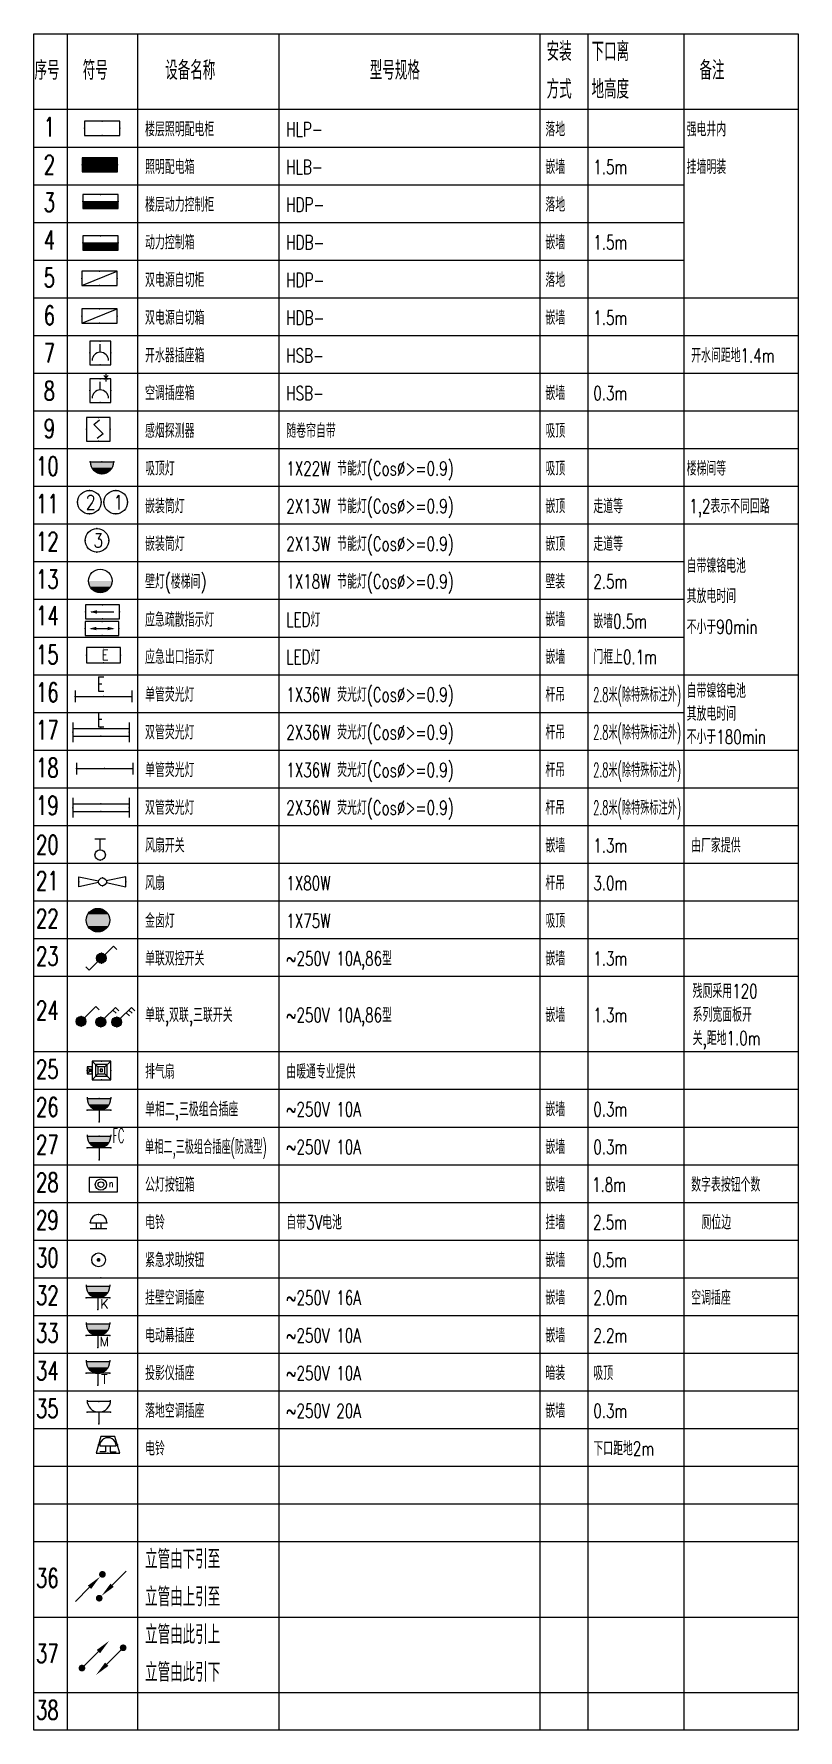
# Model space of a CAD drawing. Extents: x -336391 to 664021, y -458009 to -178412.
# Drawn here: x 67085 to 83319, y -351266 to -315266 of the extents above; entities that cross this region are included whole.
import ezdxf
from ezdxf.enums import TextEntityAlignment as Align

# ---------------------------------------------------------------- set-up
doc = ezdxf.new("R2010")
doc.units = 0
doc.header["$LTSCALE"] = 1000
doc.header["$MEASUREMENT"] = 0
doc.linetypes.add('HIDDEN2', pattern=[0.1875, 0.125, -0.0625])
doc.layers.get('0').update_dxf_attribs({"linetype": 'CONTINUOUS'})
for name, color, linetype in [('EQUIP-动力', 3, 'CONTINUOUS'), ('EQUIP-消防', 3, 'CONTINUOUS'), ('EQUIP-照明', 3, 'CONTINUOUS'), ('EQUIP-箱柜', 3, 'CONTINUOUS'), ('LWIRE', 4, 'CONTINUOUS'), ('电气-设备标注', 4, 'CONTINUOUS')]:
    doc.layers.add(name, color=color, linetype=linetype)
doc.styles.add('_TCH_LABEL', font='COMPLEX', dxfattribs={"bigfont": 'GBCBIG'})
doc.styles.add('_TEL_DIM', font='SIMPLEX', dxfattribs={"width": 0.8, "height": 3.5, "bigfont": 'HZTXT'})
doc.styles.add('cyq', font='SIMPLEX.shx', dxfattribs={"width": 0.7, "height": 300, "bigfont": 'china3.shx'})
doc.styles.add('HZ', font='tjromans.shx', dxfattribs={"width": 0.75, "bigfont": 'tjhztxt.shx'})
doc.styles.add('JIAO', font='tjromans.shx', dxfattribs={"width": 0.75, "bigfont": 'tjhztxt.shx'})
doc.styles.get("Standard").update_dxf_attribs({"font": 'simplex.shx', "bigfont": 'hztxt.shx'})

# ---------------------------------------------------------------- blocks, each defined once
blk = doc.blocks.new('$equip$00001178')
blk.add_circle((0, 0), 0.5)
for points in [[(-0.433, 0.25), (0.433, 0.25), (-0.5, 0), (0.5, 0)], [(-0.433, -0.25), (0.433, -0.25), (-0.5, 0), (0.5, 0)], [(-0.25, 0.433), (0.25, 0.433), (-0.433, 0.25), (0.433, 0.25)], [(0, 0.5), (0, 0.5), (-0.25, 0.433), (0.25, 0.433)], [(-0.25, -0.433), (0.25, -0.433), (-0.433, -0.25), (0.433, -0.25)], [(0, -0.5), (0, -0.5), (-0.25, -0.433), (0.25, -0.433)]]:
    blk.add_solid(points)
at = {"flags": 9}
blk.add_attdef('A', (0, 0), '', height=0.00002, dxfattribs=at)
blk = doc.blocks.new('$equip$00001238')
for p, q in [((0.497, 0.95), (-0.497, 0.95)), ((0.5, 0.5), (-0.5, 0.5)), ((0, 0.5), (0, 0))]:
    blk.add_line(p, q)
blk.add_arc((0, 1), 0.5, 180, 0)
for p in [(0, 0.95), (-0.5, 0.5), (0, 0), (0.5, 0.5)]:
    blk.add_point(p)
at = {"flags": 9}
blk.add_attdef('A', (0, 0), '', height=0.00002, dxfattribs=at)
blk = doc.blocks.new('$equip$00001243')
for p, q in [((-0.5, 1.05), (-0.5, 1)), ((-0.5, 1), (0.5, 1)), ((0.5, 1.05), (0.5, 1)), ((0.5, 0.5), (-0.5, 0.5)), ((0, 0.5), (0, 0))]:
    blk.add_line(p, q)
blk.add_arc((0, 1), 0.5, 180, 0)
for points in [[(0.433, 0.75), (-0.433, 0.75), (0.5, 1), (-0.5, 1)], [(0.25, 0.567), (-0.25, 0.567), (0.433, 0.75), (-0.433, 0.75)], [(0, 0.5), (0, 0.5), (0.25, 0.567), (-0.25, 0.567)]]:
    blk.add_solid(points)
at = {"layer": 'EQUIP-照明'}
for p in [(-0.5, 0.5), (0, 0), (0.5, 0.5)]:
    blk.add_point(p, dxfattribs=at)
at = {"layer": 'EQUIP-照明', "style": '_TCH_LABEL', "flags": 8}
blk.add_attdef('$TEXT$', text='', height=0.4, dxfattribs=at).set_placement((0.272, 0.25), align=Align.MIDDLE_CENTER)
at = {"layer": 'EQUIP-照明', "style": '_TCH_LABEL', "flags": 9}
blk.add_attdef('A', (0, 0), '', height=0.00002, dxfattribs=at)
blk = doc.blocks.new('$equip$00001251')
for p, q in [((-0.45, 1), (-0.45, 0)), ((0.45, 1), (-0.45, 1)), ((0, 0.525), (0, 0.875)), ((0.45, 0), (0.45, 1)), ((-0.45, 0), (0.45, 0))]:
    blk.add_line(p, q)
blk.add_arc((0, 0.175), 0.35, 0, 180)
at = {"layer": 'EQUIP-照明'}
for p in [(0, 1), (-0.45, 0.5), (0, 0), (0.45, 0.5)]:
    blk.add_point(p, dxfattribs=at)
at = {"layer": 'EQUIP-照明', "style": '_TCH_LABEL', "flags": 9}
blk.add_attdef('A', (0, 0), '', height=0.00002, dxfattribs=at)
blk = doc.blocks.new('$equip$00001700')
for p, q in [((-0.5, 0.5), (-0.5, -0.5)), ((0.5, 0.5), (-0.5, 0.5)), ((-0.2, 0.2), (0.05, 0.4)), ((0, 0), (-0.2, 0.2)), ((0, 0), (0.2, -0.2)), ((0.5, -0.5), (0.5, 0.5)), ((-0.5, -0.5), (0.5, -0.5)), ((0.2, -0.2), (-0.05, -0.4))]:
    blk.add_line(p, q)
for p in [(-0.5, 0), (0, 0.5), (0.5, 0), (0, -0.5)]:
    blk.add_point(p)
at = {"flags": 1}
for tag, height, p in [('A', 0.00002, (0, 0)), ('B', 0.4, (0.75, -0.204))]:
    blk.add_attdef(tag, text='', height=height, dxfattribs=at).set_placement(p, align=Align.MIDDLE_CENTER)
blk = doc.blocks.new('$equip$00001151')
blk.add_circle((0, 0.5), 0.5)
for points in [[(0.433, 0.25), (-0.433, 0.25), (0.5, 0.5), (-0.5, 0.5)], [(0.25, 0.067), (-0.25, 0.067), (0.433, 0.25), (-0.433, 0.25)], [(0, 0), (0, 0), (0.25, 0.067), (-0.25, 0.067)]]:
    blk.add_solid(points)
at = {"flags": 9}
blk.add_attdef('A', (0, 0), '', height=0.00002, dxfattribs=at)
blk = doc.blocks.new('$equip_U$00000009')
blk.add_circle((0, 0), 0.5)
for p in [(-0.5, 0), (0, 0.5), (0.5, 0), (0, -0.5)]:
    blk.add_point(p)
at = {"style": 'cyq', "width": 0.8}
blk.add_text('3', height=0.6, dxfattribs=at).set_placement((-0.151, -0.303))
at = {"style": '_TEL_DIM', "flags": 1}
blk.add_attdef('A', text='', height=0.00002, dxfattribs=at).set_placement((0, 0), align=Align.MIDDLE_CENTER)
blk = doc.blocks.new('$equip$00001147')
blk.add_circle((0, 0), 0.5)
at = {"flags": 9}
blk.add_attdef('A', (0, 0), '', height=0.00002, dxfattribs=at)
blk = doc.blocks.new('$equip_U$00000028')
for p in [(-0.5, 0), (0, 0.5), (0.5, 0), (0, -0.5)]:
    blk.add_point(p)
blk.add_blockref('$equip$00001147', (0, 0))
at = {"style": 'cyq', "width": 0.8}
blk.add_text('1', height=0.6, dxfattribs=at).set_placement((-0.093, -0.303))
at = {"style": '_TEL_DIM', "flags": 1}
blk.add_attdef('A', text='', height=0.00002, dxfattribs=at).set_placement((0, 0), align=Align.MIDDLE_CENTER)
blk = doc.blocks.new('$equip_U$00000007')
for p in [(-0.5, 0), (0, 0.5), (0.5, 0), (0, -0.5)]:
    blk.add_point(p)
blk.add_blockref('$equip_U$00000028', (0, 0))
at = {"style": '_TEL_DIM', "flags": 1}
blk.add_attdef('A', text='', height=0.00002, dxfattribs=at).set_placement((0, 0), align=Align.MIDDLE_CENTER)
blk = doc.blocks.new('$equip_U$00000008')
for p in [(-0.5, 0), (0, 0.5), (0.5, 0), (0, -0.5)]:
    blk.add_point(p)
blk.add_blockref('$equip$00001147', (0, 0))
at = {"style": 'cyq', "width": 0.8}
blk.add_text('2', height=0.6, dxfattribs=at).set_placement((-0.151, -0.303))
at = {"style": '_TEL_DIM', "flags": 1}
blk.add_attdef('A', text='', height=0.00002, dxfattribs=at).set_placement((0, 0), align=Align.MIDDLE_CENTER)
blk = doc.blocks.new('$equip$00001416')
for p, q in [((0.75, 0.6), (-0.75, 0.6)), ((-0.75, 0), (0.75, 0.6)), ((-0.75, 0.6), (-0.75, 0)), ((-0.75, 0), (0.75, 0)), ((0.75, 0), (0.75, 0.6))]:
    blk.add_line(p, q)
for p in [(-0.75, 0.3), (0, 0.6), (0, 0), (0.75, 0.3)]:
    blk.add_point(p)
at = {"style": '_TCH_LABEL', "flags": 9}
blk.add_attdef('A', (0, 0), '', height=0.00002, dxfattribs=at)
blk = doc.blocks.new('$equip$00001413')
for p, q in [((0.75, 0.6), (-0.75, 0.6)), ((-0.75, 0.6), (-0.75, 0)), ((-0.75, 0), (0.75, 0)), ((0.75, 0), (0.75, 0.6))]:
    blk.add_line(p, q)
for p in [(-0.75, 0.3), (0, 0.6), (0, 0), (0.75, 0.3)]:
    blk.add_point(p)
at = {"style": '_TCH_LABEL', "flags": 9}
blk.add_attdef('A', (0, 0), '', height=0.00002, dxfattribs=at)
blk = doc.blocks.new('$equip$00001313')
for p, q in [((-0.35, 0.25), (0.35, 0.25)), ((-0.35, 0), (0.35, 0)), ((-0.1, 0.25), (-0.1, 0)), ((0.1, 0.25), (0.1, 0))]:
    blk.add_line(p, q)
blk.add_arc((0, 0.252), 0.35, 359.69728, 180.30272)
for p in [(-0.35, 0.252), (0, 0.602), (0, 0), (0.35, 0.25)]:
    blk.add_point(p)
at = {"flags": 9}
blk.add_attdef('A', (0, 0), '', height=0.00002, dxfattribs=at)
blk = doc.blocks.new('$equip$00001312')
at = {"const_width": 0.167}
blk.add_lwpolyline([(-0.08, 0, 1), (0.08, 0, 1)], format="xyb", close=True, dxfattribs=at)
blk.add_circle((0, 0), 0.583)
at = {"flags": 9}
blk.add_attdef('A', (0, 0), '', height=0.00002, dxfattribs=at)
blk = doc.blocks.new('$equip$00001689')
for p, q in [((-1.2, 0.25), (-1.2, -0.25)), ((-1.2, 0), (1.2, 0)), ((1.2, 0.25), (1.2, -0.25))]:
    blk.add_line(p, q)
for p in [(-1.2, 0), (0, 0), (1.2, 0)]:
    blk.add_point(p)
at = {"flags": 1}
blk.add_attdef('A', text='', height=0.00002, dxfattribs=at).set_placement((0, 0), align=Align.MIDDLE_CENTER)
blk = doc.blocks.new('$equip$00001303')
for p, q in [((-1, 0.208), (-0.163, 0.034)), ((-1, -0.208), (-1, 0.208)), ((1, 0.208), (0.163, 0.034)), ((1, -0.208), (1, 0.208)), ((-0.163, -0.034), (-1, -0.208)), ((0.163, -0.034), (1, -0.208))]:
    blk.add_line(p, q)
blk.add_circle((0, 0), 0.167)
for p in [(-1, 0), (0, 0.167), (1, 0), (0, -0.167)]:
    blk.add_point(p)
at = {"flags": 9}
blk.add_attdef('A', (0, 0), '', height=0.00002, dxfattribs=at)
blk = doc.blocks.new('$equip$00001212')
for p, q in [((-0.222, 0), (0.222, 0)), ((0, 0.444), (0, 0))]:
    blk.add_line(p, q)
blk.add_circle((0, 0.667), 0.222)
at = {"layer": 'EQUIP-照明'}
for p in [(0, 0.889), (-0.222, 0.667), (0, 0), (0.222, 0.667)]:
    blk.add_point(p, dxfattribs=at)
at = {"layer": 'EQUIP-照明', "flags": 9}
blk.add_attdef('A', (0, 0), '', height=0.00002, dxfattribs=at)
blk = doc.blocks.new('$equip$00001237')
for p, q in [((-0.5, 1.05), (-0.5, 1)), ((-0.5, 1), (0.5, 1)), ((0.5, 1.05), (0.5, 1)), ((0.5, 0.5), (-0.5, 0.5)), ((0, 0.5), (0, 0))]:
    blk.add_line(p, q)
blk.add_arc((0, 1), 0.5, 180, 0)
for p in [(0, 1), (-0.5, 0.5), (0, 0), (0.5, 0.5)]:
    blk.add_point(p)
for points in [[(0.433, 0.75), (-0.433, 0.75), (0.5, 1), (-0.5, 1)], [(0.25, 0.567), (-0.25, 0.567), (0.433, 0.75), (-0.433, 0.75)], [(0, 0.5), (0, 0.5), (0.25, 0.567), (-0.25, 0.567)]]:
    blk.add_solid(points)
at = {"flags": 9}
blk.add_attdef('A', (0, 0), '', height=0.00002, dxfattribs=at)
blk = doc.blocks.new('$equip$00001691')
for p, q in [((-1.2, 0.417), (-1.2, -0.417)), ((-1.2, 0.167), (1.2, 0.167)), ((1.2, 0.417), (1.2, -0.417)), ((-1.2, -0.167), (1.2, -0.167))]:
    blk.add_line(p, q)
for p in [(-1.2, 0), (0, 0.167), (1.2, 0), (0, -0.167)]:
    blk.add_point(p)
at = {"flags": 1}
blk.add_attdef('A', text='', height=0.00002, dxfattribs=at).set_placement((0, 0), align=Align.MIDDLE_CENTER)
blk = doc.blocks.new('A$C170C3BBF')
at = {"layer": 'EQUIP-照明'}
blk.add_lwpolyline([(-300, -300), (0, -300), (0, 300), (-300, 300)], close=True, dxfattribs=at)
for radius in [120, 60]:
    blk.add_circle((-150, -50), radius, dxfattribs=at)
at = {"layer": 'EQUIP-照明', "style": 'JIAO', "width": 0.75}
blk.add_attdef('1', text='', height=150, rotation=90, dxfattribs=at).set_placement((-170, 167, 1600), align=Align.MIDDLE)
blk = doc.blocks.new('$equip_U$00000023')
at = {"linetype": 'HIDDEN2'}
for p in [(-0.476, 0.109), (-0.476, -0.103)]:
    blk.add_line(p, (-0.37, 0.003), dxfattribs=at)
for p, q in [((-0.3, 0.403), (-0.05, 0.153)), ((0.25, 0.153), (0.5, 0.403)), ((-0.05, -0.147), (-0.3, -0.397)), ((0.25, -0.147), (0.5, -0.397))]:
    blk.add_line(p, q)
for points in [[(-0.5, 0.153), (-0.5, -0.147), (-0.3, -0.147), (-0.3, 0.153)], [(-0.3, 0.403), (-0.3, -0.397), (0.5, -0.397), (0.5, 0.403)], [(-0.15, 0.253), (-0.15, -0.247), (0.35, -0.247), (0.35, 0.253)], [(-0.05, 0.153), (-0.05, -0.147), (0.25, -0.147), (0.25, 0.153)], [(0.05, 0.053), (0.05, -0.047), (0.15, -0.047), (0.15, 0.053)]]:
    blk.add_lwpolyline(points, close=True)
blk.add_circle((-0.37, 0.003), 0.05, dxfattribs=at)
for p in [(-0.5, 0.003), (0.1, 0.403), (0.5, 0.003), (0.1, -0.397)]:
    blk.add_point(p)
at = {"style": '_TEL_DIM', "flags": 1}
blk.add_attdef('A', text='', height=0.00002, dxfattribs=at).set_placement((0, 0), align=Align.MIDDLE_CENTER)
blk = doc.blocks.new('*X4')
at = {"color": 0}
for p, q in [((-250, 33), (-83, 200)), ((-250, 68), (-118, 200)), ((-250, 104), (-154, 200)), ((-250, 139), (-189, 200)), ((-250, 174), (-224, 200)), ((-247, 0), (-47, 200)), ((-212, 0), (-12, 200)), ((-177, 0), (23, 200)), ((-141, 0), (59, 200)), ((-106, 0), (94, 200)), ((-71, 0), (129, 200)), ((-35, 0), (165, 200)), ((0, 0), (200, 200)), ((35, 0), (235, 200)), ((71, 0), (250, 179)), ((106, 0), (250, 144)), ((141, 0), (250, 109)), ((177, 0), (250, 73)), ((212, 0), (250, 38)), ((247, 0), (250, 3))]:
    blk.add_line(p, q, dxfattribs=at)
blk = doc.blocks.new('$equip$00001421')
for p, q in [((0.75, 0.6), (-0.75, 0.6)), ((-0.75, 0.6), (-0.75, 0)), ((-0.75, 0), (0.75, 0)), ((0.75, 0), (0.75, 0.6))]:
    blk.add_line(p, q)
at = {"const_width": 0.6}
blk.add_lwpolyline([(-0.75, 0.3), (0.75, 0.3)], dxfattribs=at)
for p in [(-0.75, 0.3), (0, 0.6), (0, 0), (0.75, 0.3)]:
    blk.add_point(p)
at = {"xscale": 0.00300000000061118, "yscale": 0.00300000000061118, "zscale": 0.003}
blk.add_blockref('*X4', (0, 0), dxfattribs=at)
at = {"style": '_TCH_LABEL', "flags": 9}
blk.add_attdef('A', (0, 0), '', height=0.00002, dxfattribs=at)
blk = doc.blocks.new('*X8')
at = {"color": 0}
for p, q in [((-250, 33), (-183, 100)), ((-250, 68), (-218, 100)), ((-247, 0), (-147, 100)), ((-212, 0), (-112, 100)), ((-177, 0), (-77, 100)), ((-141, 0), (-41, 100)), ((-106, 0), (-6, 100)), ((-71, 0), (29, 100)), ((-35, 0), (65, 100)), ((0, 0), (100, 100)), ((35, 0), (135, 100)), ((71, 0), (171, 100)), ((106, 0), (206, 100)), ((141, 0), (241, 100)), ((177, 0), (250, 73)), ((212, 0), (250, 38)), ((247, 0), (250, 3))]:
    blk.add_line(p, q, dxfattribs=at)
blk = doc.blocks.new('$equip$00001414')
for p, q in [((0.75, 0.6), (-0.75, 0.6)), ((-0.75, 0.6), (-0.75, 0)), ((-0.75, 0.3), (0.75, 0.3)), ((-0.75, 0), (0.75, 0)), ((0.75, 0), (0.75, 0.6))]:
    blk.add_line(p, q)
at = {"const_width": 0.3}
blk.add_lwpolyline([(-0.75, 0.15), (0.75, 0.15)], dxfattribs=at)
for p in [(-0.75, 0.3), (0, 0.6), (0, 0), (0.75, 0.3)]:
    blk.add_point(p)
at = {"xscale": 0.00300000000061118, "yscale": 0.00300000000061118, "zscale": 0.003}
blk.add_blockref('*X8', (0, 0), dxfattribs=at)
at = {"style": '_TCH_LABEL', "flags": 9}
blk.add_attdef('A', (0, 0), '', height=0.00002, dxfattribs=at)
blk = doc.blocks.new('$equip$00001685')
for p, q in [((0.72, 0), (-0.72, 0)), ((-0.72, 0), (-0.72, -0.6)), ((0.72, -0.6), (0.72, 0)), ((-0.72, -0.6), (0.72, -0.6)), ((-0.48, -0.3), (0.48, -0.3))]:
    blk.add_line(p, q)
for p in [(0, 0), (-0.72, -0.3), (0, -0.6), (0.72, -0.3)]:
    blk.add_point(p)
for points in [[(-0.24, -0.372), (-0.528, -0.3), (-0.24, -0.228)], [(0.24, -0.372), (0.528, -0.3), (0.24, -0.228)]]:
    blk.add_solid(points)
at = {"flags": 9}
blk.add_attdef('A', (0, 0), '', height=0.00002, dxfattribs=at)
blk = doc.blocks.new('$equip$00001763')
for p, q in [((0.72, 0.66), (-0.72, 0.66)), ((-0.72, 0.66), (-0.72, 0)), ((-0.72, 0), (0.72, 0)), ((0.72, 0), (0.72, 0.66))]:
    blk.add_line(p, q)
for p in [(-0.72, 0.33), (0, 0.66), (0, 0), (0.72, 0.33)]:
    blk.add_point(p)
at = {"width": 0.8}
blk.add_text('E', height=0.45, dxfattribs=at).set_placement((-0.078, 0.111))
at = {"style": '_TEL_DIM', "flags": 1}
blk.add_attdef('A', text='', height=0.00002, dxfattribs=at).set_placement((0, 0), align=Align.MIDDLE_CENTER)
blk = doc.blocks.new('$TelecSys$00000081')
for p, q in [((0.104, 0.104), (0.104, 0.104)), ((-1.15, -1.15), (-0.55, -0.55)), ((-0.104, -0.104), (-0.104, -0.104))]:
    blk.add_line(p, q)
at = {"const_width": 0.142}
blk.add_lwpolyline([(0.071, 0, 1), (-0.071, 0, 1)], format="xyb", close=True, dxfattribs=at)
blk.add_solid([(-0.62, -0.48), (-0.48, -0.62), (-0.1, -0.1)])
at = {"width": 0.8, "flags": 9}
blk.add_attdef('A', (0, 0), '', height=0.00002, rotation=180, dxfattribs=at)
blk = doc.blocks.new('$TelecSys$00000078')
for p, q in [((1.15, 1.15), (0.55, 0.55)), ((0.104, 0.104), (0.104, 0.104)), ((-0.104, -0.104), (-0.104, -0.104))]:
    blk.add_line(p, q)
at = {"const_width": 0.142}
blk.add_lwpolyline([(-0.071, 0, 1), (0.071, 0, 1)], format="xyb", close=True, dxfattribs=at)
blk.add_solid([(0.62, 0.48), (0.48, 0.62), (0.1, 0.1)])
at = {"width": 0.8, "flags": 9}
blk.add_attdef('A', (0, 0), '', height=0.00002, dxfattribs=at)
blk = doc.blocks.new('$TelecSys$00000079')
for p, q in [((0.7, 0.7), (0, 0)), ((0.104, 0.104), (0.104, 0.104)), ((-0.104, -0.104), (-0.104, -0.104))]:
    blk.add_line(p, q)
at = {"const_width": 0.142}
blk.add_lwpolyline([(-0.071, 0, 1), (0.071, 0, 1)], format="xyb", close=True, dxfattribs=at)
blk.add_solid([(0.63, 0.77), (0.77, 0.63), (1.15, 1.15)])
at = {"width": 0.8, "flags": 9}
blk.add_attdef('A', (0, 0), '', height=0.00002, dxfattribs=at)
blk = doc.blocks.new('$TelecSys$00000080')
for p, q in [((-0.7, -0.7), (0, 0)), ((0.104, 0.104), (0.104, 0.104)), ((-0.104, -0.104), (-0.104, -0.104))]:
    blk.add_line(p, q)
at = {"const_width": 0.142}
blk.add_lwpolyline([(0.071, 0, 1), (-0.071, 0, 1)], format="xyb", close=True, dxfattribs=at)
blk.add_solid([(-0.63, -0.77), (-0.77, -0.63), (-1.15, -1.15)])
at = {"width": 0.8, "flags": 9}
blk.add_attdef('A', (0, 0), '', height=0.00002, rotation=180, dxfattribs=at)
blk = doc.blocks.new('$equip$00001168')
blk.add_line((-0.5, 0), (0.5, 0))
blk.add_arc((0, 0), 0.5, 180, 0)
for p in [(-0.5, 0), (0, 0), (0.5, 0), (0, -0.5)]:
    blk.add_point(p)
for points in [[(0.433, -0.25), (-0.433, -0.25), (0.5, 0), (-0.5, 0)], [(0.25, -0.433), (-0.25, -0.433), (0.433, -0.25), (-0.433, -0.25)], [(0, -0.5), (0, -0.5), (0.25, -0.433), (-0.25, -0.433)]]:
    blk.add_solid(points)
at = {"flags": 9}
blk.add_attdef('A', (0, 0), '', height=0.00002, dxfattribs=at)
blk = doc.blocks.new('$equip$00001686')
for p, q in [((0.72, 0), (-0.72, 0)), ((-0.72, 0), (-0.72, -0.6)), ((0.72, -0.6), (0.72, 0)), ((-0.72, -0.6), (0.72, -0.6)), ((-0.48, -0.3), (0.48, -0.3))]:
    blk.add_line(p, q)
for p in [(0, 0), (-0.72, -0.3), (0, -0.6), (0.72, -0.3)]:
    blk.add_point(p)
blk.add_solid([(-0.24, -0.372), (-0.528, -0.3), (-0.24, -0.228)])
at = {"flags": 9}
blk.add_attdef('A', (0, 0), '', height=0.00002, dxfattribs=at)
blk = doc.blocks.new('$equip$00001205')
for p, q in [((0.147, 0.356), (0.625, 0.833)), ((0.625, 0.833), (0.766, 0.692))]:
    blk.add_line(p, q)
blk.add_circle((0, 0.208), 0.208)
for p in [(-0.208, 0.208), (0, 0.417), (0, 0), (0.208, 0.208)]:
    blk.add_point(p)
for points in [[(-0.18, 0.312), (0.18, 0.312), (-0.208, 0.208), (0.208, 0.208)], [(-0.18, 0.104), (0.18, 0.104), (-0.208, 0.208), (0.208, 0.208)], [(-0.104, 0.389), (0.104, 0.389), (-0.18, 0.312), (0.18, 0.312)], [(-0.104, 0.028), (0.104, 0.028), (-0.18, 0.104), (0.18, 0.104)], [(0, 0.417), (0, 0.417), (-0.104, 0.389), (0.104, 0.389)], [(0, 0), (0, 0), (-0.104, 0.028), (0.104, 0.028)]]:
    blk.add_solid(points)
at = {"flags": 9}
blk.add_attdef('A', (0, 0), '', height=0.00002, dxfattribs=at)
blk = doc.blocks.new('$equip$00001206')
for p, q in [((0.147, 0.356), (0.625, 0.833)), ((0.512, 0.72), (0.653, 0.579)), ((0.625, 0.833), (0.766, 0.692))]:
    blk.add_line(p, q)
blk.add_circle((0, 0.208), 0.208)
for points in [[(-0.18, 0.312), (0.18, 0.312), (-0.208, 0.208), (0.208, 0.208)], [(-0.18, 0.104), (0.18, 0.104), (-0.208, 0.208), (0.208, 0.208)], [(-0.104, 0.389), (0.104, 0.389), (-0.18, 0.312), (0.18, 0.312)], [(-0.104, 0.028), (0.104, 0.028), (-0.18, 0.104), (0.18, 0.104)], [(0, 0.417), (0, 0.417), (-0.104, 0.389), (0.104, 0.389)], [(0, 0), (0, 0), (-0.104, 0.028), (0.104, 0.028)]]:
    blk.add_solid(points)
at = {"layer": 'EQUIP-照明'}
for p in [(-0.208, 0.208), (0, 0.417), (0, 0), (0.208, 0.208)]:
    blk.add_point(p, dxfattribs=at)
at = {"layer": 'EQUIP-照明', "flags": 9}
blk.add_attdef('A', (0, 0), '', height=0.00002, dxfattribs=at)
blk = doc.blocks.new('$equip$00001207')
for p, q in [((0.147, 0.356), (0.625, 0.833)), ((0.512, 0.72), (0.653, 0.579)), ((0.625, 0.833), (0.766, 0.692)), ((0.399, 0.607), (0.54, 0.466))]:
    blk.add_line(p, q)
blk.add_circle((0, 0.208), 0.208)
for points in [[(-0.18, 0.312), (0.18, 0.312), (-0.208, 0.208), (0.208, 0.208)], [(-0.18, 0.104), (0.18, 0.104), (-0.208, 0.208), (0.208, 0.208)], [(-0.104, 0.389), (0.104, 0.389), (-0.18, 0.312), (0.18, 0.312)], [(-0.104, 0.028), (0.104, 0.028), (-0.18, 0.104), (0.18, 0.104)], [(0, 0.417), (0, 0.417), (-0.104, 0.389), (0.104, 0.389)], [(0, 0), (0, 0), (-0.104, 0.028), (0.104, 0.028)]]:
    blk.add_solid(points)
at = {"layer": 'EQUIP-照明'}
for p in [(-0.208, 0.208), (0, 0.417), (0, 0), (0.208, 0.208)]:
    blk.add_point(p, dxfattribs=at)
at = {"layer": 'EQUIP-照明', "flags": 9}
blk.add_attdef('A', (0, 0), '', height=0.00002, dxfattribs=at)
blk = doc.blocks.new('$equip$00001208')
for p, q in [((0.147, 0.356), (0.512, 0.72)), ((0.512, 0.72), (0.653, 0.579)), ((-0.147, 0.061), (-0.512, -0.304)), ((-0.512, -0.304), (-0.653, -0.162))]:
    blk.add_line(p, q)
blk.add_circle((0, 0.208), 0.208)
for points in [[(-0.18, 0.312), (0.18, 0.312), (-0.208, 0.208), (0.208, 0.208)], [(-0.18, 0.104), (0.18, 0.104), (-0.208, 0.208), (0.208, 0.208)], [(-0.104, 0.389), (0.104, 0.389), (-0.18, 0.312), (0.18, 0.312)], [(-0.104, 0.028), (0.104, 0.028), (-0.18, 0.104), (0.18, 0.104)], [(0, 0.417), (0, 0.417), (-0.104, 0.389), (0.104, 0.389)], [(0, 0), (0, 0), (-0.104, 0.028), (0.104, 0.028)]]:
    blk.add_solid(points)
at = {"layer": 'EQUIP-照明'}
for p in [(-0.208, 0.208), (0, 0.417), (0, 0), (0.208, 0.208)]:
    blk.add_point(p, dxfattribs=at)
at = {"layer": 'EQUIP-照明', "flags": 9}
blk.add_attdef('A', (0, 0), '', height=0.00002, dxfattribs=at)
blk = doc.blocks.new('$equip$00001715')
for p, q in [((-0.3, 0.7), (-0.5, 0)), ((-0.5, 0), (0.5, 0)), ((-0.35, 0.3), (0.35, 0.3)), ((-0.1, 0.05), (-0.35, 0.05)), ((0.3, 0.7), (-0.3, 0.7)), ((-0.1, 0.3), (-0.1, 0.05)), ((0.1, 0.3), (0.1, 0.05)), ((0.1, 0.05), (0.35, 0.05)), ((0.5, 0), (0.3, 0.7))]:
    blk.add_line(p, q)
blk.add_arc((0, 0.302), 0.35, 359.69728, 180.30272)
for p in [(-0.4, 0.35), (0, 0.7), (0, 0), (0.4, 0.35)]:
    blk.add_point(p)
at = {"flags": 1}
for tag, height, p in [('A', 0.00002, (0, 0)), ('B', 0.4, (0.755, 0.301))]:
    blk.add_attdef(tag, text='', height=height, dxfattribs=at).set_placement(p, align=Align.MIDDLE_CENTER)

msp = doc.modelspace()

# ---------------------------------------------------------------- linework, layer by layer
msp.add_point((68509.8, -341665.6))
at = {"layer": '电气-设备标注', "ltscale": 2}
for p, q in [((67789.5, -315265.6), (67789.5, -351265.6)), ((69289.5, -315265.6), (69289.5, -351265.6)), ((72289.5, -315265.6), (72289.5, -351265.6)), ((77833.9, -315265.6), (77833.9, -351265.6)), ((78851.8, -315265.6), (78851.8, -351265.6)), ((80889.8, -315265.6), (80889.8, -351265.6)), ((67085.2, -316865.6), (83318.5, -316865.6)), ((67085.2, -317665.6), (80889.8, -317665.6)), ((67085.2, -318465.6), (80889.8, -318465.6)), ((67085.2, -319265.6), (80889.8, -319265.6)), ((67085.2, -320065.6), (80889.8, -320065.6)), ((67085.2, -320865.6), (83318.5, -320865.6)), ((67085.2, -321665.6), (83318.5, -321665.6)), ((67085.2, -322465.6), (83318.5, -322465.6)), ((67085.2, -323265.6), (83318.5, -323265.6)), ((67085.2, -324065.6), (83318.5, -324065.6)), ((67085.2, -324865.6), (83318.5, -324865.6)), ((67085.2, -325665.6), (83318.5, -325665.6)), ((67085.2, -326465.6), (80889.8, -326465.6)), ((67085.2, -327265.6), (80889.8, -327265.6)), ((67085.2, -328065.6), (80889.8, -328065.6)), ((67085.2, -328865.6), (83318.5, -328865.6)), ((67085.2, -329665.6), (80889.8, -329665.6)), ((67085.2, -330465.6), (83318.5, -330465.6)), ((67085.2, -331265.6), (83318.5, -331265.6)), ((67085.2, -332065.6), (83318.5, -332065.6)), ((67085.2, -332865.6), (83318.5, -332865.6)), ((67085.2, -333665.6), (83318.5, -333665.6)), ((67085.2, -334465.6), (83318.5, -334465.6)), ((67085.2, -335265.6), (83318.5, -335265.6)), ((67085.2, -336865.6), (83318.5, -336865.6)), ((67085.2, -337665.6), (83318.5, -337665.6)), ((67085.2, -338465.6), (83318.5, -338465.6)), ((67085.2, -339265.6), (83318.5, -339265.6)), ((67085.2, -340065.6), (83318.5, -340065.6)), ((67085.2, -340865.6), (83318.5, -340865.6)), ((67085.2, -341665.6), (83318.5, -341665.6)), ((67085.2, -342465.6), (83318.5, -342465.6)), ((67085.2, -343265.6), (83318.5, -343265.6)), ((67085.2, -344065.6), (83318.5, -344065.6)), ((67085.2, -344865.6), (83318.5, -344865.6)), ((67085.2, -345665.6), (83318.5, -345665.6)), ((67085.2, -346465.6), (83318.5, -346465.6)), ((67085.2, -347265.6), (83318.5, -347265.6)), ((67085.2, -348865.6), (83318.5, -348865.6)), ((67085.2, -350465.6), (83318.5, -350465.6))]:
    msp.add_line(p, q, dxfattribs=at)
at = {"layer": '电气-设备标注'}
msp.add_lwpolyline([(67085.2, -315265.6), (83318.5, -315265.6), (83318.5, -351265.6), (67085.2, -351265.6)], close=True, dxfattribs=at)

# ---------------------------------------------------------------- block references
at = {"layer": 'EQUIP-动力'}
for name, p, xscale, yscale, zscale in [('$equip$00001251', (68495.2, -322285.6), 500, 500, 500), ('$equip$00001251', (68495.2, -323085.6), 500, 500, 500), ('$equip$00001303', (68541.6, -333261.3), 500, 500, 500), ('$equip$00001237', (68469.6, -338359.1), 500, 500, 500), ('$equip$00001237', (68469.6, -339159.1), 500, 500, 500), ('$equip$00001313', (68459, -340621.5), 500, 500, 500), ('$equip$00001312', (68459, -341285.4), 250, 250, 250), ('$equip$00001238', (68465.2, -344765.6), 500, 500, 500)]:
    msp.add_blockref(name, p, dxfattribs=dict(at, xscale=xscale, yscale=yscale, zscale=zscale))
at = {"layer": 'EQUIP-动力', "xscale": 500, "yscale": 500, "zscale": 500}
for p, values in [((68446, -342342.3), {'$TEXT$': 'K'}), ((68446, -343142.3), {'$TEXT$': 'M'}), ((68446, -343942.3), {'$TEXT$': 'T'})]:
    msp.add_blockref('$equip$00001243', p, dxfattribs=at).add_auto_attribs(values)
at = {"layer": 'EQUIP-消防', "xscale": 500, "yscale": 500, "zscale": 500}
for name, p in [('$equip$00001700', (68455.2, -323655.6)), ('$equip$00001715', (68657.7, -345385.4))]:
    msp.add_blockref(name, p, dxfattribs=at)
at = {"layer": 'EQUIP-照明', "xscale": 500, "yscale": 500, "zscale": 500}
for name, p in [('$equip$00001168', (68531.4, -324349)), ('$equip_U$00000008', (68264, -325204.6)), ('$equip_U$00000007', (68824, -325204.6)), ('$equip_U$00000009', (68425.2, -326015.6)), ('$equip$00001151', (68495.2, -327125.6)), ('$equip$00001686', (68542.2, -327383.5)), ('$equip$00001685', (68532.5, -327736.1)), ('$equip$00001763', (68566.1, -328615.1)), ('$equip$00001689', (68564.4, -329326.9)), ('$equip$00001691', (68509.2, -330088.1)), ('$equip$00001689', (68588, -330859.7)), ('$equip$00001691', (68509.2, -331688.1)), ('$equip$00001178', (68445.2, -334075.6)), ('$equip$00001208', (68517.9, -334986)), ('$equip$00001205', (68086.2, -336327.5)), ('$equip$00001206', (68507.2, -336342.5)), ('$equip$00001207', (68845.4, -336342.5)), ('$equip_U$00000023', (68470, -337266.4))]:
    msp.add_blockref(name, p, dxfattribs=at)
at = {"layer": 'EQUIP-照明', "xscale": 500, "yscale": 500, "zscale": 500, "rotation": 180}
msp.add_blockref('$equip$00001212', (68493.3, -332358.3), dxfattribs=at)
at = {"layer": 'EQUIP-箱柜', "xscale": 500, "yscale": 500, "zscale": 500}
for name, p in [('$equip$00001413', (68534.6, -317418.7)), ('$equip$00001421', (68484.1, -318192)), ('$equip$00001414', (68501.2, -318971.4)), ('$equip$00001414', (68501.2, -319852.6)), ('$equip$00001416', (68480.3, -320603.6)), ('$equip$00001416', (68480.3, -321403.6))]:
    msp.add_blockref(name, p, dxfattribs=at)
at = {"layer": 'EQUIP-箱柜', "rotation": 270}
msp.add_blockref('A$C170C3BBF', (68558.9, -339839), dxfattribs=at).add_auto_attribs({'1': 'n'})
at = {"layer": 'LWIRE', "xscale": 500, "yscale": 500, "zscale": 500}
for name, p in [('$TelecSys$00000081', (68540.5, -347960.6)), ('$TelecSys$00000078', (68472.6, -348466.3)), ('$TelecSys$00000079', (68105.8, -349949.7)), ('$TelecSys$00000080', (68981.4, -349519.3))]:
    msp.add_blockref(name, p, dxfattribs=at)

# ---------------------------------------------------------------- texts
at = {"layer": '电气-设备标注', "ltscale": 2, "style": 'HZ'}
for s, height, width, p in [('安装', 400, 0.7, (77976.9, -315839.2)), ('下口离', 400, 0.7, (78930.7, -315839.2)), ('序号', 400, 0.7, (67099.6, -316239.2)), ('符号', 400, 0.7, (68123.5, -316239.2)), ('设备名称', 400, 0.7, (69874.6, -316239.2)), ('型号规格', 400, 0.7, (74221.4, -316239.2)), ('备注', 400, 0.7, (81223.8, -316239.2)), ('方式', 400, 0.7, (77976.9, -316639.2)), ('地高度', 400, 0.7, (78930.7, -316639.2)), ('1', 400, 0.7, (67293.9, -317439.2)), ('楼层照明配电柜', 300, 0.7, (69446.8, -317439.2)), ('HLP-', 300, 0.7, (72446.8, -317439.2)), ('落地', 300, 0.7, (77950.6, -317439.2)), ('强电井内', 300, 0.7, (80950.9, -317439.2)), ('2', 400, 0.7, (67293.9, -318239.2)), ('照明配电箱', 300, 0.7, (69446.8, -318239.2)), ('HLB-', 300, 0.7, (72446.8, -318239.2)), ('嵌墙', 300, 0.7, (77950.6, -318239.2)), ('1.5m', 300, 0.7, (78968.4, -318239.2)), ('挂墙明装', 300, 0.7, (80950.9, -318239.9)), ('3', 400, 0.7, (67293.9, -319039.2)), ('楼层动力控制柜', 300, 0.7, (69446.8, -319039.2)), ('HDP-', 300, 0.7, (72446.8, -319039.2)), ('落地', 300, 0.7, (77950.6, -319039.2)), ('4', 400, 0.7, (67293.9, -319839.2)), ('动力控制箱', 300, 0.7, (69446.8, -319839.2)), ('HDB-', 300, 0.7, (72446.8, -319839.2)), ('嵌墙', 300, 0.7, (77950.6, -319839.2)), ('1.5m', 300, 0.7, (78968.4, -319839.2)), ('5', 400, 0.7, (67293.9, -320639.2)), ('双电源自切柜', 300, 0.7, (69446.8, -320639.2)), ('HDP-', 300, 0.7, (72446.8, -320639.2)), ('落地', 300, 0.7, (77950.6, -320639.2)), ('6', 400, 0.7, (67293.9, -321439.2)), ('双电源自切箱', 300, 0.7, (69446.8, -321439.2)), ('嵌墙', 300, 0.7, (77950.6, -321439.2)), ('HDB-', 300, 0.7, (72446.8, -321439.2)), ('1.5m', 300, 0.7, (78968.4, -321439.2)), ('7', 400, 0.7, (67293.9, -322239.2)), ('开水器插座箱', 300, 0.7, (69446.8, -322239.2)), ('HSB-', 300, 0.7, (72446.8, -322239.2)), ('开水间距地1.4m', 300, 0.7, (81047.1, -322239.2)), ('*', 300, 0.7, (68543.2, -322769.2)), ('8', 400, 0.7, (67293.9, -323039.2)), ('空调插座箱', 300, 0.7, (69446.8, -323039.2)), ('HSB-', 300, 0.7, (72446.8, -323039.2)), ('嵌墙', 300, 0.7, (77950.6, -323039.2)), ('0.3m', 300, 0.7, (78968.4, -323039.2)), ('9', 400, 0.7, (67293.9, -323839.2)), ('感烟探测器', 300, 0.7, (69446.8, -323839.2)), ('随卷帘自带', 300, 0.7, (72446.8, -323839.2)), ('吸顶', 300, 0.7, (77950.6, -323839.2)), ('10', 400, 0.7, (67130.8, -324639.2)), ('吸顶灯', 300, 0.7, (69446.8, -324639.2)), ('1X22W 节能灯(Cos%%c>=0.9)', 300, 0.7, (72446.8, -324639.2)), ('吸顶', 300, 0.7, (77950.6, -324639.2)), ('楼梯间等', 300, 0.7, (80950.9, -324639.2)), ('11', 400, 0.7, (67130.8, -325439.2)), ('嵌装筒灯', 300, 0.7, (69446.8, -325439.2)), ('2X13W 节能灯(Cos%%c>=0.9)', 300, 0.7, (72446.8, -325439.2)), ('嵌顶', 300, 0.7, (77950.6, -325439.2)), ('走道等', 300, 0.7, (78968.4, -325439.2)), ('1,2表示不同回路', 300, 0.7, (81006.5, -325439.2)), ('12', 400, 0.7, (67130.8, -326239.2)), ('嵌装筒灯', 300, 0.7, (69446.8, -326239.2)), ('2X13W 节能灯(Cos%%c>=0.9)', 300, 0.7, (72446.8, -326239.2)), ('嵌顶', 300, 0.7, (77950.6, -326239.2)), ('走道等', 300, 0.7, (78968.4, -326239.2)), ('自带镍铬电池', 300, 0.7, (80950.9, -326704.7)), ('13', 400, 0.7, (67130.8, -327039.2)), ('壁灯(楼梯间)', 300, 0.7, (69446.8, -327039.2)), ('1X18W 节能灯(Cos%%c>=0.9)', 300, 0.7, (72446.8, -327039.2)), ('壁装', 300, 0.7, (77950.6, -327039.2)), ('2.5m', 300, 0.7, (78968.4, -327039.2)), ('其放电时间', 300, 0.7, (80950.9, -327345.9)), ('14', 400, 0.7, (67130.8, -327814)), ('应急疏散指示灯', 300, 0.7, (69446.8, -327847.6)), ('LED灯', 300, 0.7, (72446.8, -327847.6)), ('嵌墙', 300, 0.7, (77950.6, -327841.3)), ('嵌墙0.5m', 300, 0.7, (78968.4, -327882.7)), ('不小于90min', 300, 0.7, (80950.9, -328000.4)), ('15', 400, 0.7, (67130.8, -328639.2)), ('应急出口指示灯', 300, 0.7, (69446.8, -328639.2)), ('LED灯', 300, 0.7, (72446.8, -328639.2)), ('嵌墙', 300, 0.7, (77950.6, -328639.2)), ('门框上0.1m', 300, 0.7, (78968.4, -328639.2)), ('16', 400, 0.7, (67130.8, -329439.2)), ('E', 300, 0.7, (68419.6, -329214.5)), ('自带镍铬电池', 300, 0.7, (80950.9, -329358.7)), ('单管荧光灯', 300, 0.7, (69446.8, -329439.2)), ('1X36W 荧光灯(Cos%%c>=0.9)', 300, 0.7, (72446.8, -329439.2)), ('杆吊', 300, 0.7, (77950.6, -329439.2)), ('2.8米(除特殊标注外)', 300, 0.5, (78968.4, -329439.2)), ('E', 300, 0.7, (68419.6, -329969.6)), ('其放电时间', 300, 0.7, (80950.9, -329843.7)), ('17', 400, 0.7, (67130.8, -330239.2)), ('双管荧光灯', 300, 0.7, (69446.8, -330239.2)), ('2X36W 荧光灯(Cos%%c>=0.9)', 300, 0.7, (72446.8, -330239.2)), ('杆吊', 300, 0.7, (77950.6, -330239.2)), ('2.8米(除特殊标注外)', 300, 0.5, (78968.4, -330239.2)), ('不小于180min', 300, 0.7, (80950.9, -330333.9)), ('18', 400, 0.7, (67130.8, -331039.2)), ('单管荧光灯', 300, 0.7, (69446.8, -331039.2)), ('1X36W 荧光灯(Cos%%c>=0.9)', 300, 0.7, (72446.8, -331039.2)), ('杆吊', 300, 0.7, (77950.6, -331039.2)), ('2.8米(除特殊标注外)', 300, 0.5, (78968.4, -331039.2)), ('19', 400, 0.7, (67130.8, -331839.2)), ('双管荧光灯', 300, 0.7, (69446.8, -331839.2)), ('2X36W 荧光灯(Cos%%c>=0.9)', 300, 0.7, (72446.8, -331839.2)), ('杆吊', 300, 0.7, (77950.6, -331839.2)), ('2.8米(除特殊标注外)', 300, 0.5, (78968.4, -331839.2)), ('20', 400, 0.7, (67130.8, -332673.2)), ('风扇开关', 300, 0.7, (69446.8, -332639.2)), ('嵌墙', 300, 0.7, (77950.6, -332639.2)), ('1.3m', 300, 0.7, (78968.4, -332639.2)), ('由厂家提供', 300, 0.7, (81047.1, -332639.2)), ('21', 400, 0.7, (67130.8, -333439.2)), ('风扇', 300, 0.7, (69446.8, -333439.2)), ('1X80W ', 300, 0.7, (72446.8, -333439.2)), ('杆吊', 300, 0.7, (77950.6, -333439.2)), ('3.0m', 300, 0.7, (78968.4, -333439.2)), ('22', 400, 0.7, (67130.8, -334239.2)), ('金卤灯', 300, 0.7, (69446.8, -334239.2)), ('1X75W ', 300, 0.7, (72446.8, -334239.2)), ('吸顶', 300, 0.7, (77950.6, -334239.2)), ('23', 400, 0.7, (67130.8, -335039.2)), ('单联双控开关', 300, 0.7, (69446.8, -335039.2)), ('~250V 10A,86型', 300, 0.7, (72446.8, -335039.2)), ('嵌墙', 300, 0.7, (77950.6, -335039.2)), ('1.3m', 300, 0.7, (78968.4, -335039.2)), ('残厕采用120', 300, 0.7, (81078.2, -335731.7)), ('24', 400, 0.7, (67130.8, -336189.7)), ('单联,双联,三联开关', 300, 0.7, (69446.8, -336239.2)), ('~250V 10A,86型', 300, 0.7, (72446.8, -336239.2)), ('嵌墙', 300, 0.7, (77950.6, -336239.2)), ('1.3m', 300, 0.7, (78968.4, -336239.2)), ('系列宽面板开', 300, 0.7, (81078.2, -336231.7)), ('关,距地1.0m', 300, 0.7, (81078.2, -336731.7)), ('25', 400, 0.7, (67130.8, -337439.2)), ('排气扇', 300, 0.7, (69446.8, -337439.2)), ('由暖通专业提供', 300, 0.7, (72446.8, -337439.2)), ('26', 400, 0.7, (67130.8, -338239.2)), ('单相二,三极组合插座', 300, 0.7, (69446.8, -338239.2)), ('~250V 10A', 300, 0.7, (72446.8, -338239.2)), ('嵌墙', 300, 0.7, (77950.6, -338239.2)), ('0.3m', 300, 0.7, (78968.4, -338239.2)), ('27', 400, 0.7, (67130.8, -339039.2)), ('FC', 300, 0.5, (68754.4, -338799.7)), ('单相二,三极组合插座(防溅型)', 300, 0.5, (69446.8, -339039.2)), ('~250V 10A', 300, 0.7, (72446.8, -339039.2)), ('嵌墙', 300, 0.7, (77950.6, -339039.2)), ('0.3m', 300, 0.7, (78968.4, -339039.2)), ('28', 400, 0.7, (67130.8, -339839.2)), ('公灯按钮箱', 300, 0.7, (69446.8, -339839.2)), ('嵌墙', 300, 0.7, (77950.6, -339839.2)), ('1.8m', 300, 0.7, (78942.2, -339839.2)), ('数字表按钮个数', 300, 0.7, (81047.1, -339839.2)), ('29', 400, 0.7, (67130.8, -340639.2)), ('电铃', 300, 0.7, (69446.8, -340639.2)), ('自带3V电池', 300, 0.7, (72446.8, -340639.2)), ('挂墙', 300, 0.7, (77950.6, -340639.2)), ('2.5m', 300, 0.7, (78961.5, -340639.2)), ('厕位边', 300, 0.7, (81266, -340639.2)), ('30', 400, 0.7, (67130.8, -341439.2)), ('紧急求助按钮', 300, 0.7, (69446.8, -341439.2)), ('嵌墙', 300, 0.7, (77950.6, -341439.2)), ('0.5m', 300, 0.7, (78961.5, -341439.2)), ('32', 400, 0.7, (67130.8, -342239.2)), ('挂壁空调插座', 300, 0.7, (69446.8, -342239.2)), ('~250V 16A', 300, 0.7, (72446.8, -342239.2)), ('嵌墙', 300, 0.7, (77950.6, -342239.2)), ('2.0m', 300, 0.7, (78968.4, -342239.2)), ('空调插座', 300, 0.7, (81047.1, -342239.2)), ('33', 400, 0.7, (67130.8, -343039.2)), ('电动幕插座', 300, 0.7, (69446.8, -343039.2)), ('嵌墙', 300, 0.7, (77950.6, -343039.2)), ('~250V 10A', 300, 0.7, (72446.8, -343039.2)), ('2.2m', 300, 0.7, (78968.4, -343039.2)), ('34', 400, 0.7, (67130.8, -343839.2)), ('投影仪插座', 300, 0.7, (69446.8, -343839.2)), ('~250V 10A', 300, 0.7, (72446.8, -343839.2)), ('暗装', 300, 0.7, (77950.6, -343839.2)), ('吸顶', 300, 0.7, (78968.4, -343839.2)), ('35', 400, 0.7, (67130.8, -344639.2)), ('落地空调插座', 300, 0.7, (69446.8, -344639.2)), ('~250V 20A', 300, 0.7, (72446.8, -344639.2)), ('嵌墙', 300, 0.7, (77950.6, -344639.2)), ('0.3m', 300, 0.7, (78968.4, -344639.2)), ('电铃', 300, 0.7, (69446.8, -345439.2)), ('下口距地2m', 300, 0.7, (78968.4, -345439.2)), ('立管由下引至', 400, 0.7, (69446.8, -347839.2)), ('36', 400, 0.7, (67130.8, -348239.2)), ('立管由上引至', 400, 0.7, (69446.8, -348639.2)), ('立管由此引上', 400, 0.7, (69446.8, -349439.2)), ('37', 400, 0.7, (67130.8, -349839.2)), ('立管由此引下', 400, 0.7, (69446.8, -350239.2)), ('38', 400, 0.7, (67130.8, -351039.2))]:
    msp.add_text(s, height=height, dxfattribs=dict(at, width=width)).set_placement(p)

doc.saveas('drawing.dxf')
